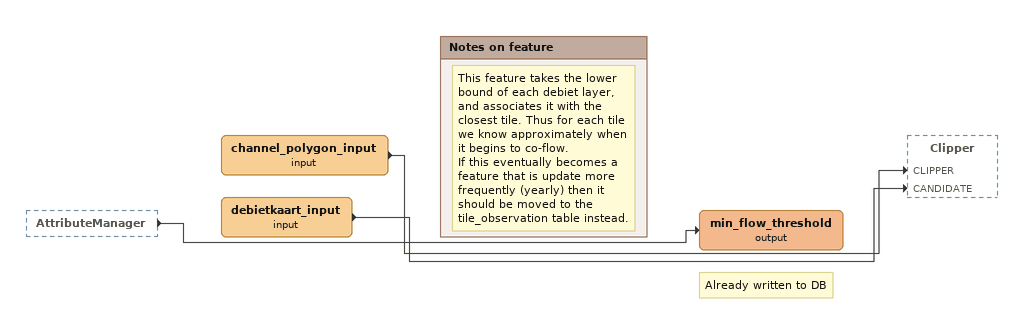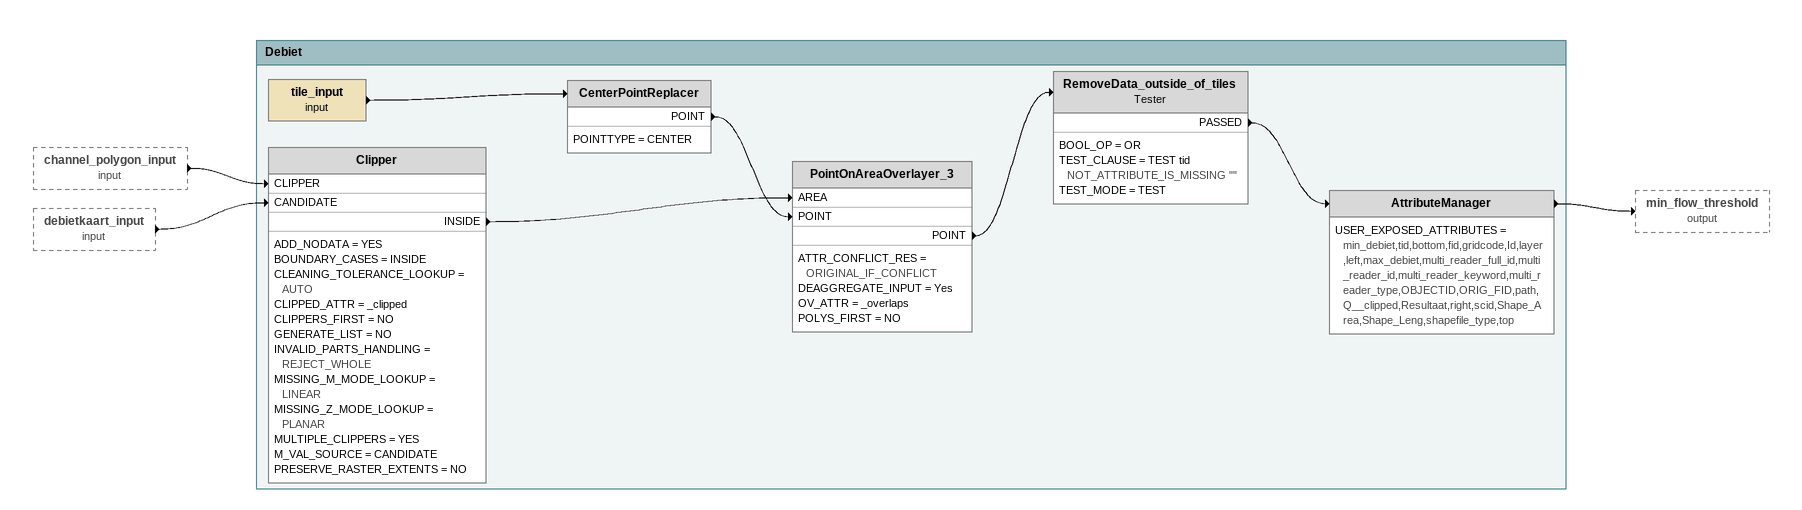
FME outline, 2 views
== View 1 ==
AttributeManager [outside]
    -> min_flow_threshold (output)
channel_polygon_input (input)
    -> Clipper [CLIPPER]
debietkaart_input (input)
    -> Clipper [CANDIDATE]
Note: Already written to DB
min_flow_threshold (output)

Bookmark: Notes on feature
Note: This feature takes the lower bound of each debiet layer, and associates it with the closest tile. Thus for each tile we know approximately when it begins to co-flow. / If this eventually becomes a feature that is update more frequently (yearly) then it should be moved to the tile_observation table instead.

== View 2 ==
channel_polygon_input (input) [outside]
    -> Clipper [CLIPPER]
debietkaart_input (input) [outside]
    -> Clipper [CANDIDATE]

Bookmark: Debiet
Clipper
    ADD_NODATA = YES
    BOUNDARY_CASES = INSIDE
    CLEANING_TOLERANCE_LOOKUP = AUTO
    CLIPPED_ATTR = _clipped
    CLIPPERS_FIRST = NO
    GENERATE_LIST = NO
    INVALID_PARTS_HANDLING = REJECT_WHOLE
    MISSING_M_MODE_LOOKUP = LINEAR
    MISSING_Z_MODE_LOOKUP = PLANAR
    MULTIPLE_CLIPPERS = YES
    M_VAL_SOURCE = CANDIDATE
    PRESERVE_RASTER_EXTENTS = NO
    INSIDE -> PointOnAreaOverlayer_3 [AREA]
tile_input (input)
    -> CenterPointReplacer
CenterPointReplacer
    POINTTYPE = CENTER
    POINT -> PointOnAreaOverlayer_3 [POINT]
PointOnAreaOverlayer_3
    ATTR_CONFLICT_RES = ORIGINAL_IF_CONFLICT
    DEAGGREGATE_INPUT = Yes
    OV_ATTR = _overlaps
    POLYS_FIRST = NO
    POINT -> RemoveData_outside_of_tiles
RemoveData_outside_of_tiles: Tester
    BOOL_OP = OR
    TEST_CLAUSE = TEST tid NOT_ATTRIBUTE_IS_MISSING ""
    TEST_MODE = TEST
    PASSED -> AttributeManager
AttributeManager
    USER_EXPOSED_ATTRIBUTES = min_debiet,tid,bottom,fid,gridcode,Id,layer,left,max_debiet,multi_reader_full_id,multi_reader_id,multi_reader_keyword,multi_reader_type,OBJECTID,ORIG_FID,path,Q__clipped,Resultaat,right,scid,Shape_Area,Shape_Leng,shapefile_type,top
    -> min_flow_threshold (output)
